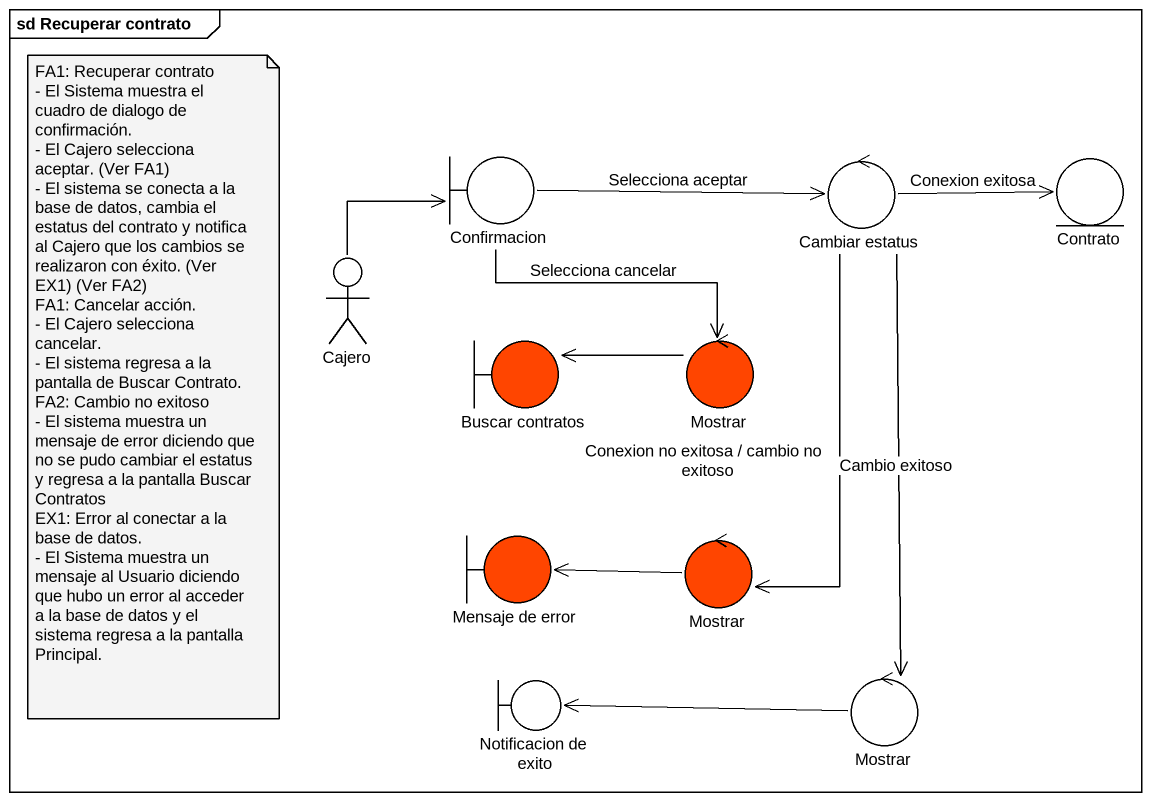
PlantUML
@startuml
mainframe sd Recuperar contrato
boundary Confirmacion
control "Cambiar estatus" as Cambiar_estatus
entity Contrato
actor Cajero
boundary "Buscar contratos" as Buscar_contratos #FF4500
control Mostrar #FF4500
boundary "Mensaje de error" as Mensaje_de_error #FF4500
control "Mostrar" as Mostrar_2 #FF4500
boundary "Notificacion de exito" as Notificacion_de_exito
control "Mostrar" as Mostrar_3
Confirmacion -right-> Cambiar_estatus : Selecciona aceptar
Confirmacion --> Mostrar : Selecciona cancelar
Cambiar_estatus -right-> Contrato : Conexion exitosa
Cambiar_estatus --> Mostrar_2 : Conexion no exitosa / cambio no exitoso
Cambiar_estatus --> Mostrar_3 : Cambio exitoso
Cajero -up-> Confirmacion
Mostrar -left-> Buscar_contratos
Mostrar_2 -left-> Mensaje_de_error
Mostrar_3 -left-> Notificacion_de_exito
note as N1
  FA1: Recuperar contrato
  - El Sistema muestra el cuadro de dialogo de confirmación.
  - El Cajero selecciona aceptar. (Ver FA1)
  - El sistema se conecta a la base de datos, cambia el estatus del contrato y notifica al Cajero que los cambios se realizaron con éxito. (Ver EX1) (Ver FA2)
  FA1: Cancelar acción.
  - El Cajero selecciona cancelar.
  - El sistema regresa a la pantalla de Buscar Contrato.
  FA2: Cambio no exitoso
  - El sistema muestra un mensaje de error diciendo que no se pudo cambiar el estatus y regresa a la pantalla Buscar Contratos
  EX1: Error al conectar a la base de datos.
  - El Sistema muestra un mensaje al Usuario diciendo que hubo un error al acceder a la base de datos y el sistema regresa a la pantalla Principal.
end note
@enduml
